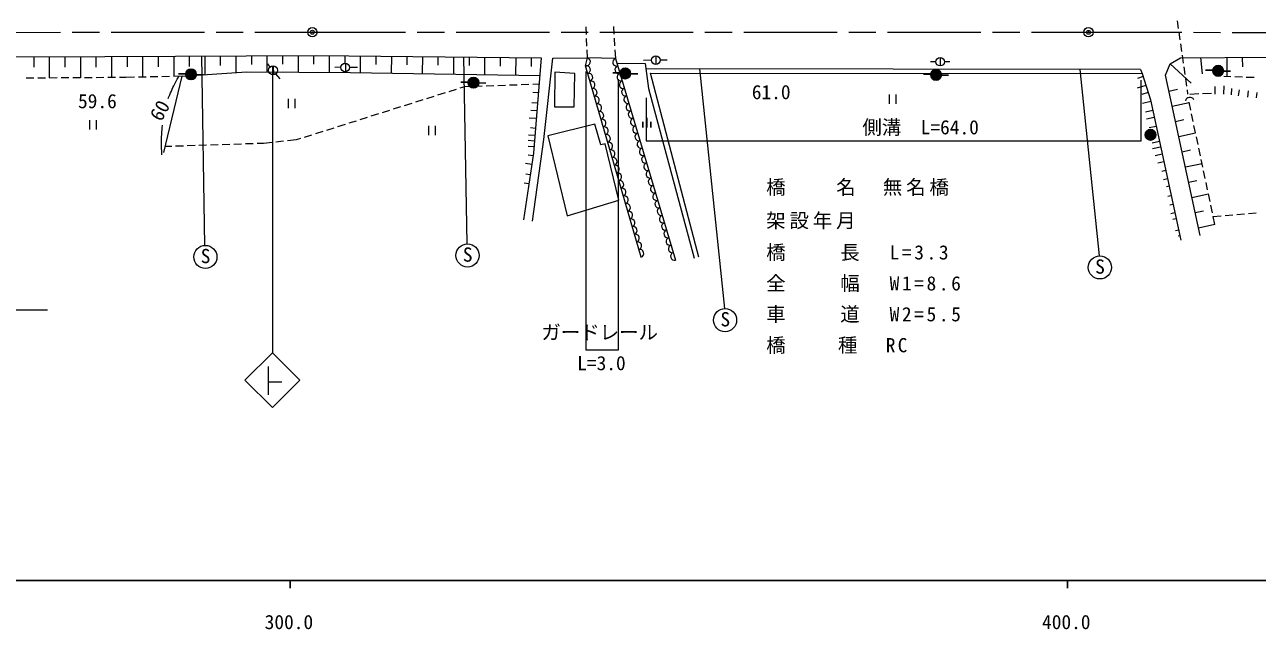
# Model space of a CAD drawing. Units: millimetres, scale not verified. Extents: x 40000 to 680000, y 20000 to 380000.
# Drawn here: x 333853 to 492421, y 198715 to 276544 of the extents above; entities that cross this region are included whole.
import ezdxf
from ezdxf.enums import TextEntityAlignment as Align

# ---------------------------------------------------------------- set-up
doc = ezdxf.new("R2010")
doc.units = ezdxf.units.MM
doc.header["$LTSCALE"] = 1000
doc.header["$PDMODE"] = 32
doc.header["$PDSIZE"] = 500
doc.linetypes.add('CHAIN', pattern=[18.5, 12, -1.5, 3.5, -1.5])
for name, color, linetype, lineweight in [('M-BGD', 7, 'Continuous', 13), ('M-BMK', 2, 'CHAIN', 13), ('M-BMK-SRVR', 3, 'Continuous', 13), ('M-STR-HTXT', 7, 'Continuous', 13), ('M-STR-STR1', 1, 'Continuous', 13), ('M-STR-STRC', 7, 'Continuous', 13), ('M-TTL-BAND', 7, 'Continuous', 25)]:
    doc.layers.add(name, color=color, linetype=linetype, lineweight=lineweight)
doc.styles.add('ＭＳ ゴシック', font='')
doc.styles.get('ＭＳ ゴシック').set_extended_font_data('MS Gothic')

msp = doc.modelspace()

# ---------------------------------------------------------------- hatches: boundary and pattern name
at = {"layer": 'M-BGD'}
for points in [[(488053, 270534, 0.97359), (486698, 270701, 0.01338), (486693, 270665, 1)], [(355927, 270081, 0.97359), (354572, 270247, 0.01338), (354568, 270211, 0.41421), (355182, 269466, 0.41421)], [(392264, 269010, 0.97359), (390909, 269177, 0.01338), (390904, 269141, 1)], [(411792, 270198, 0.97359), (410437, 270365, 0.01338), (410432, 270328, 1)], [(451771, 270022, 0.97359), (450416, 270189, 0.01338), (450412, 270152, 1)], [(479351, 262307, 0.97359), (477995, 262474, 0.01338), (477991, 262438, 1)]]:
    msp.add_hatch(color=256, dxfattribs=at).paths.add_polyline_path(points)

# ---------------------------------------------------------------- linework, layer by layer
for p, q in [((482283, 276059), (482141, 277049)), ((482497, 274574), (482355, 275564)), ((482711, 273090), (482568, 274079)), ((335023, 272431), (335024, 271068)), ((337023, 272432), (337025, 269706)), ((339023, 272433), (339024, 271070)), ((341023, 272435), (341025, 269708)), ((343023, 272437), (343025, 271073)), ((345023, 272439), (345026, 269759)), ((347023, 272442), (347025, 271102)), ((349023, 272444), (349026, 269817)), ((351023, 272447), (351024, 271133)), ((353023, 272449), (353026, 269876)), ((355023, 272451), (355024, 271165)), ((356583, 272500), (357001, 248127)), ((357023, 272454), (357026, 270099)), ((359023, 272456), (359024, 271279)), ((361023, 272459), (361025, 270384)), ((363023, 272461), (363024, 271424)), ((365023, 272464), (365025, 270445)), ((365429, 271079), (365130, 271499)), ((365833, 271224), (365849, 270093)), ((367023, 272466), (367024, 271457)), ((369023, 272468), (369025, 270430)), ((371023, 272471), (371024, 271451)), ((373023, 272473), (373025, 270414)), ((375023, 272476), (375024, 271446)), ((375129, 271594), (375124, 270473)), ((377023, 272478), (377025, 270363)), ((379023, 272480), (379024, 271423)), ((381023, 272472), (381002, 270302)), ((383023, 272453), (383012, 271368)), ((385023, 272434), (385002, 270240)), ((387023, 272415), (387012, 271318)), ((389022, 272396), (389001, 270179)), ((390310, 272383), (390722, 248316)), ((391022, 272376), (391012, 271268)), ((393022, 272357), (393001, 270117)), ((395022, 272338), (395011, 271218)), ((397022, 272319), (397000, 270056)), ((399022, 272300), (399011, 271168)), ((409846, 272190), (406261, 272261)), ((409846, 272190), (417580, 246251)), ((414493, 271967), (413447, 271931)), ((415049, 272539), (415038, 271430)), ((415600, 272014), (416524, 272034)), ((451073, 271769), (450368, 271769)), ((451617, 272315), (451635, 271221)), ((452166, 271807), (452875, 271821)), ((481203, 271509), (483924, 268998)), ((482924, 271605), (482782, 272595)), ((485113, 272295), (485320, 270216)), ((488488, 272310), (488495, 269884)), ((490488, 272316), (490492, 271103)), ((335047, 269660), (334047, 269652)), ((336547, 269671), (335547, 269663)), ((338046, 269682), (337047, 269675)), ((339546, 269693), (338546, 269686)), ((341046, 269705), (340046, 269697)), ((342546, 269716), (341546, 269708)), ((344046, 269727), (343046, 269719)), ((345546, 269738), (344546, 269731)), ((346876, 269748), (346046, 269742)), ((347997, 269770), (346876, 269748)), ((349497, 269800), (348497, 269780)), ((350996, 269830), (349997, 269810)), ((352496, 269860), (351496, 269840)), ((351776, 260101), (354117, 269892)), ((354117, 269892), (352996, 269869)), ((366141, 270200), (366671, 269589)), ((375639, 271075), (376662, 271073)), ((477410, 270780), (413754, 270865)), ((420574, 246603), (414354, 270290)), ((414354, 270290), (477608, 270265)), ((420666, 270856), (423857, 239994)), ((469580, 270791), (472063, 246775)), ((477736, 269852), (476989, 269622)), ((477410, 270780), (477608, 270265)), ((483138, 270120), (482996, 271110)), ((483352, 268636), (483209, 269625)), ((488118, 269897), (489005, 269867)), ((489505, 269850), (490504, 269816)), ((491004, 269799), (492003, 269765)), ((389366, 268204), (388412, 267903)), ((390417, 268536), (389842, 268355)), ((391221, 268563), (390417, 268536)), ((392720, 268615), (391720, 268580)), ((394219, 268666), (393220, 268632)), ((395718, 268717), (394719, 268683)), ((397217, 268768), (396218, 268734)), ((398716, 268820), (397717, 268785)), ((400020, 268864), (399216, 268837)), ((478084, 268724), (476972, 268382)), ((481051, 268000), (482140, 268235)), ((483500, 267608), (483423, 268141)), ((486959, 268587), (486959, 267609)), ((488112, 268675), (488060, 267591)), ((489091, 268308), (489056, 267522)), ((490069, 268150), (489964, 267364)), ((491222, 268046), (491170, 267207)), ((367745, 266996), (367745, 265796)), ((368645, 265796), (368645, 266996)), ((383644, 266399), (382690, 266098)), ((385074, 266850), (384120, 266549)), ((386505, 267302), (385551, 267001)), ((387935, 267753), (386981, 267452)), ((399825, 266427), (399089, 266485)), ((399932, 267766), (399238, 267822)), ((445046, 267559), (445046, 266359)), ((445946, 266359), (445946, 267559)), ((478365, 267812), (477549, 267560)), ((478707, 266640), (477636, 266407)), ((481473, 266045), (483649, 266514)), ((483855, 265540), (483637, 266574)), ((483744, 267611), (484877, 267666)), ((485376, 267690), (486509, 267745)), ((492360, 267823), (492257, 267145)), ((379352, 265045), (378399, 264744)), ((380783, 265496), (379829, 265195)), ((382213, 265948), (381260, 265647)), ((399747, 265443), (398971, 265505)), ((478958, 265486), (478047, 265288)), ((484166, 264073), (483959, 265051)), ((342206, 264229), (342206, 263029)), ((343106, 263029), (343106, 264229)), ((373630, 263240), (372677, 262939)), ((375061, 263691), (374107, 263390)), ((376491, 264142), (375538, 263842)), ((377922, 264594), (376968, 264293)), ((385821, 263513), (385821, 262313)), ((386721, 262313), (386721, 263513)), ((399668, 264453), (398763, 264525)), ((399567, 263196), (398911, 263248)), ((479152, 264597), (478170, 264384)), ((479403, 263442), (478489, 263243)), ((481894, 264090), (482975, 264323)), ((484477, 262605), (484270, 263584)), ((368765, 261705), (367665, 261588)), ((369339, 261886), (368765, 261705)), ((370769, 262337), (369816, 262036)), ((372200, 262788), (371246, 262488)), ((399493, 262262), (398674, 262327)), ((482316, 262135), (484478, 262601)), ((484787, 261138), (484580, 262116)), ((352768, 260870), (351954, 260843)), ((354267, 260920), (353268, 260887)), ((355767, 260969), (354767, 260936)), ((357266, 261018), (356266, 260985)), ((358765, 261068), (357765, 261035)), ((360264, 261117), (359265, 261084)), ((361763, 261166), (360764, 261134)), ((363263, 261216), (362263, 261183)), ((364577, 261259), (363762, 261232)), ((365676, 261376), (364577, 261259)), ((367168, 261535), (366173, 261429)), ((399436, 261549), (398614, 261614)), ((399377, 260813), (398644, 260872)), ((479826, 261496), (478879, 261290)), ((479983, 260775), (478951, 260550)), ((482737, 260180), (483811, 260411)), ((485098, 259670), (484891, 260649)), ((399093, 258534), (398299, 258652)), ((399260, 259657), (398613, 259753)), ((480181, 259862), (479280, 259667)), ((480396, 258874), (479599, 258700)), ((483158, 258224), (485306, 258687)), ((485408, 258203), (485201, 259181)), ((398896, 257206), (398334, 257289)), ((480639, 257754), (480123, 257642)), ((485719, 256735), (485512, 257714)), ((398727, 256062), (398106, 256154)), ((480870, 256694), (480359, 256583)), ((481074, 255754), (480729, 255679)), ((483580, 256269), (484646, 256499)), ((486029, 255268), (485822, 256246)), ((481345, 254508), (480913, 254414)), ((484001, 254314), (486134, 254774)), ((486340, 253800), (486133, 254779)), ((481589, 253385), (481170, 253294)), ((481820, 252324), (481273, 252205)), ((484423, 252359), (485482, 252587)), ((486650, 252333), (486443, 253311)), ((490765, 252168), (489769, 252083)), ((492260, 252295), (491263, 252210)), ((481990, 251544), (481529, 251444)), ((484844, 250404), (486962, 250861)), ((487776, 251914), (486675, 251820)), ((486972, 250810), (486754, 251844)), ((489271, 252041), (488274, 251956)), ((482305, 250092), (481910, 250005)), ((482464, 249360), (482218, 249307))]:
    msp.add_line(p, q, dxfattribs=at)
at = {"layer": 'M-BGD', "lineweight": 25}
for p, q in [((353636, 270219), (354568, 270211)), ((355945, 270115), (356846, 270098)), ((409501, 270336), (410432, 270328)), ((411810, 270232), (412711, 270216)), ((449480, 270160), (450412, 270152)), ((451789, 270056), (452690, 270039)), ((485762, 270673), (486693, 270665)), ((488071, 270569), (488972, 270552)), ((389972, 269149), (390904, 269141)), ((392282, 269045), (393182, 269028)), ((413393, 264051), (413393, 263301)), ((413893, 263301), (413893, 264551)), ((414393, 264051), (414393, 263301))]:
    msp.add_line(p, q, dxfattribs=at)
at = {"layer": 'M-BGD'}
for points in [[(300023, 272407), (313626, 272496), (335070, 272407), (371442, 272564), (400294, 272288), (399314, 260021), (398036, 251408)], [(399163, 251262), (400618, 261746), (401806, 272231), (406261, 272261)], [(413137, 246605), (405994, 271251), (406261, 272261)], [(410028, 271580), (413657, 271555), (414111, 268341), (419980, 246484)], [(485055, 249427), (480609, 270054), (481203, 271509), (482539, 272281), (493915, 272341), (519576, 272400), (570957, 272373)], [(354117, 269892), (362450, 270486), (375781, 270398), (400112, 270008)], [(374516, 271061), (374443, 271061), (373754, 271049)], [(477608, 270265), (478662, 266848), (482586, 248803)]]:
    msp.add_lwpolyline(points, dxfattribs=at)
for points in [[(402072, 270420), (402002, 265948), (404553, 265965), (404605, 270263)], [(401167, 262249), (403642, 251957), (410299, 253966), (408538, 261191), (407976, 261064), (407210, 263750)]]:
    msp.add_lwpolyline(points, close=True, dxfattribs=at)
for centre, radius in [((365807, 270658), 567), ((375078, 271033), 563), ((415047, 271985), 554), ((451620, 271768), 547), ((357100, 246646), 1485), ((390821, 246835), 1485), ((472162, 245293), 1485), ((423956, 238512), 1485)]:
    msp.add_circle(centre, radius, dxfattribs=at)
at = {"layer": 'M-BGD', "lineweight": 25}
for centre in [(487373, 270600), (355248, 270146), (391584, 269076), (411112, 270263), (451091, 270087), (478671, 262372)]:
    msp.add_circle(centre, 683, dxfattribs=at)
at = {"layer": 'M-BGD'}
for centre, radius, start, end in [((406106, 271762), 523, 257.6737, 72.67334), ((406124, 270754), 513, 287.65643, 104.6698), ((409991, 271710), 501, 106.74493, 286.4605), ((410277, 270749), 501, 106.74493, 286.4605), ((406410, 269768), 513, 287.65643, 104.6698), ((410564, 269789), 501, 106.74493, 286.4605), ((406695, 268782), 513, 287.65643, 104.6698), ((406981, 267797), 513, 287.65643, 104.6698), ((410850, 268828), 501, 106.74493, 286.4605), ((411137, 267867), 501, 106.74493, 286.4605), ((407267, 266811), 513, 287.65643, 104.6698), ((411423, 266907), 501, 106.74493, 286.4605), ((411709, 265946), 501, 106.74493, 286.4605), ((483737, 266603), 588, 26.97958, 167.92902), ((407553, 265825), 513, 287.65643, 104.6698), ((407838, 264839), 513, 287.65643, 104.6698), ((411996, 264985), 501, 106.74493, 286.4605), ((408124, 263853), 513, 287.65643, 104.6698), ((408410, 262867), 513, 287.65643, 104.6698), ((412282, 264024), 501, 106.74493, 286.4605), ((412569, 263064), 501, 106.74493, 286.4605), ((408696, 261882), 513, 287.65643, 104.6698), ((412855, 262103), 501, 106.74493, 286.4605), ((408981, 260896), 513, 287.65643, 104.6698), ((409267, 259910), 513, 287.65643, 104.6698), ((413142, 261142), 501, 106.74493, 286.4605), ((413428, 260182), 501, 106.74493, 286.4605), ((409553, 258924), 513, 287.65643, 104.6698), ((413715, 259221), 501, 106.74493, 286.4605), ((414001, 258260), 501, 106.74493, 286.4605), ((409838, 257938), 513, 287.65643, 104.6698), ((410124, 256952), 513, 287.65643, 104.6698), ((414287, 257300), 501, 106.74493, 286.4605), ((410410, 255967), 513, 287.65643, 104.6698), ((410696, 254981), 513, 287.65643, 104.6698), ((414574, 256339), 501, 106.74493, 286.4605), ((414860, 255378), 501, 106.74493, 286.4605), ((410981, 253995), 513, 287.65643, 104.6698), ((415147, 254418), 501, 106.74493, 286.4605), ((415433, 253457), 501, 106.74493, 286.4605), ((411267, 253009), 513, 287.65643, 104.6698), ((411553, 252023), 513, 287.65643, 104.6698), ((415720, 252496), 501, 106.74493, 286.4605), ((411838, 251037), 513, 287.65643, 104.6698), ((412124, 250052), 513, 287.65643, 104.6698), ((416006, 251536), 501, 106.74493, 286.4605), ((416293, 250575), 501, 106.74493, 286.4605), ((412410, 249066), 513, 287.65643, 104.6698), ((416579, 249614), 501, 106.74493, 286.4605), ((416865, 248653), 501, 106.74493, 286.4605), ((412696, 248080), 513, 287.65643, 104.6698), ((412981, 247094), 513, 287.65643, 104.6698), ((417152, 247693), 501, 106.74493, 286.4605), ((417438, 246732), 501, 106.74493, 286.4605)]:
    msp.add_arc(centre, radius, start, end, dxfattribs=at)
for points, knots in [([(352320, 267041), (352361, 267142), (352373, 267169), (352407, 267251), (352729, 268013), (352904, 268445), (353298, 269172), (353451, 269454), (353502, 269552), (353702, 269886)], [0, 0, 0, 0, 1, 1, 1, 2, 2, 2, 3, 3, 3, 3]), ([(351516, 259790), (351468, 260669), (351456, 260919), (351464, 261642), (351472, 262408), (351495, 262671), (351569, 263599)], [0, 0, 0, 0, 1, 1, 1, 2, 2, 2, 2])]:
    msp.add_open_spline(points, degree=3, knots=knots, dxfattribs=at)
at = {"layer": 'M-BMK'}
for p, q in [((270975, 275531), (370861, 275568)), ((370861, 275568), (470696, 275559)), ((470696, 275559), (570904, 275524))]:
    msp.add_line(p, q, dxfattribs=at)
at = {"layer": 'M-BMK-SRVR'}
for centre in [(370861, 275568), (470696, 275559)]:
    msp.add_circle(centre, 600, dxfattribs=at)
for p in [(370861, 275568), (470696, 275559)]:
    msp.add_point(p, dxfattribs=at)
at = {"layer": 'M-STR-HTXT'}
for points in [[(406052, 270507), (406052, 234707), (410253, 234707), (410253, 269518)], [(297628, 269129), (298939, 239831), (336778, 239831)], [(413819, 267127), (413819, 261571), (477479, 261571), (477479, 269413)]]:
    msp.add_lwpolyline(points, dxfattribs=at)
at = {"layer": 'M-STR-STR1'}
for p, q in [((406120, 275280), (406073, 276278)), ((409591, 276310), (409653, 275312)), ((406190, 273781), (406143, 274780)), ((409684, 274813), (409745, 273815)), ((406261, 272261), (406213, 273282)), ((409776, 273316), (409846, 272190))]:
    msp.add_line(p, q, dxfattribs=at)
at = {"layer": 'M-STR-STRC'}
for p, q in [((365724, 271153), (365724, 234323)), ((362188, 230787), (365724, 234323)), ((365724, 234323), (369259, 230787)), ((365206, 228907), (365206, 232551)), ((365724, 227252), (362188, 230787)), ((365206, 230563), (366956, 230563)), ((369259, 230787), (365724, 227252))]:
    msp.add_line(p, q, dxfattribs=at)
at = {"layer": 'M-TTL-BAND'}
for p, q in [((40000, 205000), (579000, 205000)), ((368000, 205000), (368000, 204000)), ((468000, 205000), (468000, 204000))]:
    msp.add_line(p, q, dxfattribs=at)

# ---------------------------------------------------------------- texts
at = {"layer": 'M-BGD', "style": 'ＭＳ ゴシック'}
for s, p in [('61.0', (429888, 266399)), ('59.6', (343212, 265237)), ('S', (357124, 245293)), ('S', (390845, 245482)), ('S', (472186, 243941)), ('S', (423980, 237160))]:
    msp.add_text(s, height=1833, dxfattribs=at).set_placement(p, align=Align.BOTTOM_CENTER)
msp.add_text('60', height=1833, rotation=61.447, dxfattribs=at).set_placement((352515, 264793), align=Align.BOTTOM_CENTER)
at = {"layer": 'M-STR-HTXT', "style": 'ＭＳ ゴシック'}
for s, p in [('側溝\u3000L=64.0', (449107, 261873)), ('ガードレール', (407820, 235480)), ('L=3.0', (408049, 231517))]:
    msp.add_text(s, height=1833, dxfattribs=at).set_placement(p, align=Align.BOTTOM_CENTER)
at = {"layer": 'M-STR-HTXT', "char_height": 1833, "attachment_point": 7, "style": 'ＭＳ ゴシック'}
for s, insert in [('\\T1.2;橋\u3000\u3000名\u3000無名橋', (429242, 254506)), ('\\T1.2;架設年月\u3000', (429242, 250210)), ('\\T1.27;橋\u3000\u3000長\u3000L=3.3', (429242, 246112)), ('\\T1.27;全\u3000\u3000幅\u3000W1=8.6', (429242, 242132)), ('\\T1.27;車\u3000\u3000道\u3000W2=5.5', (429242, 238152)), ('\\T1.23;橋\u3000\u3000種\u3000RC', (429242, 234172))]:
    msp.add_mtext(s, dxfattribs=dict(at, insert=insert))
at = {"layer": 'M-TTL-BAND', "style": 'ＭＳ ゴシック'}
for s, p in [('300.0', (367844, 198195)), ('400.0', (467844, 198195))]:
    msp.add_text(s, height=1833, dxfattribs=at).set_placement(p, align=Align.BOTTOM_CENTER)

doc.saveas('drawing.dxf')
